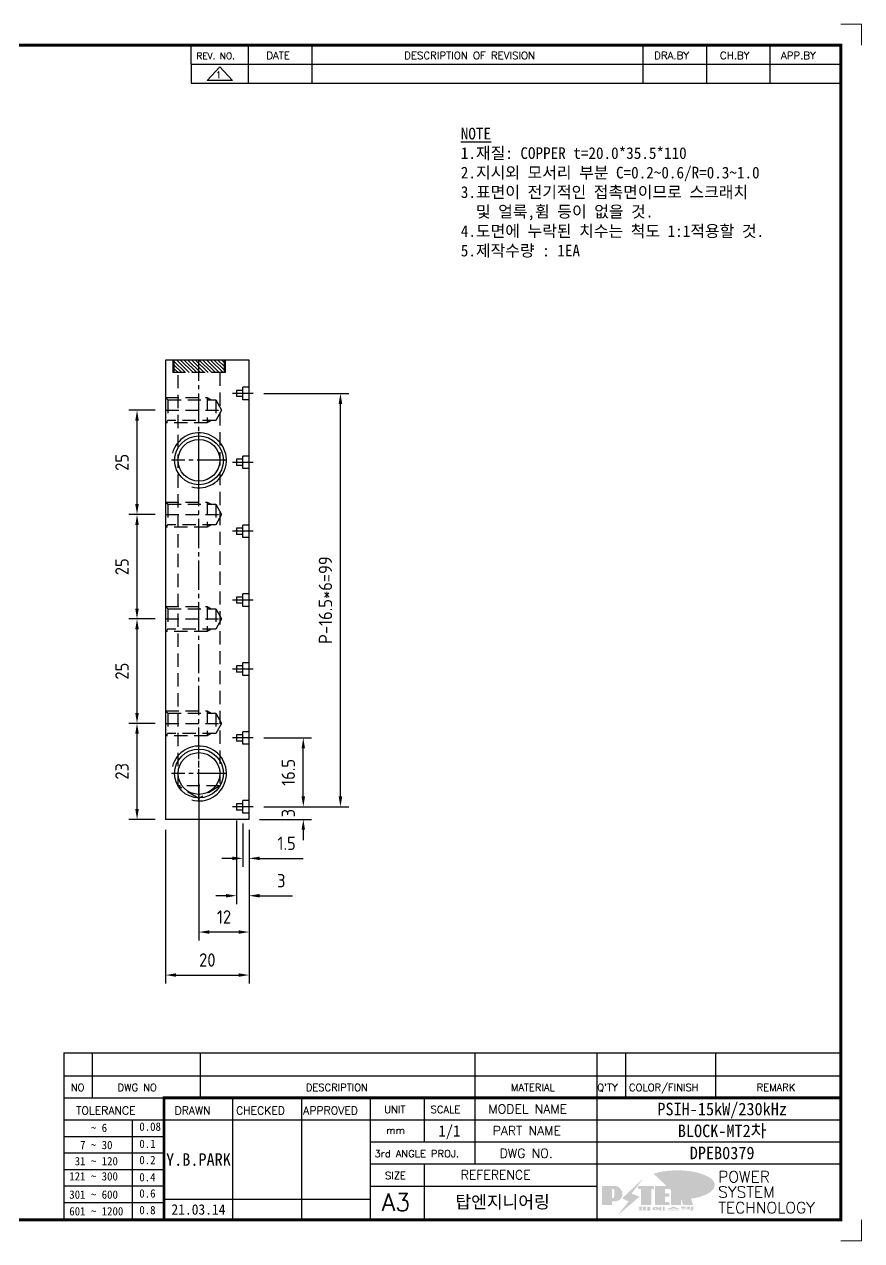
# Model space of a CAD drawing. Header units: millimetres. Extents: x -4251 to 2609, y -1673 to 4048.
# Drawn here: x -1804 to -1603.5, y -818.5 to -527.2 of the extents above; entities that cross this region are included whole.
import ezdxf
from ezdxf.enums import TextEntityAlignment as Align

# ---------------------------------------------------------------- set-up
doc = ezdxf.new("R2010")
doc.units = ezdxf.units.MM
doc.linetypes.add('CENTER1', pattern=[10, 7, -1, 1, -1])
doc.linetypes.add('HIDDEN2', pattern=[4.7625, 3.175, -1.5875])
for name, color, linetype in [('______', 7, 'Continuous'), ('FORMAT-1', 7, 'Continuous'), ('line', 3, 'Continuous'), ('THIN', 3, 'Continuous')]:
    doc.layers.add(name, color=color, linetype=linetype)
doc.styles.add('HAN', font='')
doc.styles.add('RC', font='simplex.shx')
doc.styles.add('ROMANT', font='simplex.shx')
doc.styles.add('RT', font='simplex.shx', dxfattribs={"oblique": 15})
doc.styles.get("Standard").update_dxf_attribs({"font": 'ISOCP.SHX', "bigfont": 'WHGTXT.SHX'})
doc.styles.get('HAN').set_extended_font_data('GulimChe')
doc.dimstyles.new('PS-1', dxfattribs={"dimtxt": 3.2, "dimasz": 2.5, "dimexe": 2, "dimexo": 2.5, "dimgap": 2, "dimtad": 1, "dimtoh": 1, "dimrnd": 0.05, "dimzin": 12, "dimdsep": 46, "dimtxsty": 'Standard', "dimcen": 0, "dimclrt": 2, "dimazin": 3, "dimtfac": 1, "dimtofl": 0, "dimtmove": 0, "dimatfit": 3, "dimfxl": 0, "dimtolj": 1, "dimtzin": 0, "dimarcsym": 0})

# ---------------------------------------------------------------- blocks, each defined once
blk = doc.blocks.new('re3')
at = {"color": 180}
for p, q in [((0, 0), (0, -4.55)), ((6.87, -0.64), (3.86, -3.91)), ((6.87, -0.64), (9.88, -3.91)), ((13.74, -4.55), (13.74, 0)), ((28.97, -4.55), (28.97, 0)), ((108.25, -4.55), (108.25, 0)), ((123.49, -4.55), (123.49, 0)), ((138.64, -4.55), (138.64, 0)), ((0, -4.55), (155.53, -4.55)), ((9.88, -3.91), (3.86, -3.91))]:
    blk.add_line(p, q, dxfattribs=at)
at = {"color": 2, "style": 'RC', "oblique": 15}
blk.add_attdef('REV.NO', text='', height=1.56, dxfattribs=at).set_placement((6.59, -2.56), align=Align.MIDDLE_CENTER)
blk.add_attdef('-1', text='', height=1.56, dxfattribs=at).set_placement((9.37, -1.66), align=Align.MIDDLE_LEFT)
at = {"color": 2, "style": 'HAN'}
for tag, p in [('REV.-DATE', (21.36, -2.28)), ('DRA.BY', (115.87, -2.28)), ('CH.BY', (131.07, -2.28)), ('APP.BY', (147.09, -2.28))]:
    blk.add_attdef(tag, text='', height=2.5, dxfattribs=at).set_placement(p, align=Align.MIDDLE_CENTER)
blk.add_attdef('DESCRIPTION-OF-REVISION', text='', height=2.5, dxfattribs=at).set_placement((31.61, -2.28), align=Align.MIDDLE_LEFT)
blk = doc.blocks.new('no3')
at = {"color": 180}
for p, q in [((0, 5.5), (0, 0)), ((0, 5.5), (186, 5.5)), ((6.79, 5.5), (6.79, 0)), ((32.74, 0.11), (32.74, 5.5)), ((98.4, 5.5), (98.4, 0)), ((127.61, 5.5), (127.61, 0)), ((134.43, 5.5), (134.43, 0)), ((155.98, 5.5), (155.98, 0))]:
    blk.add_line(p, q, dxfattribs=at)
at = {"color": 2, "style": 'RT', "oblique": 15}
blk.add_attdef('NO', text='', height=1.74, dxfattribs=at).set_placement((3.38, 2.51), align=Align.MIDDLE_CENTER)
at = {"color": 2, "style": 'HAN'}
for tag, p in [('PART-NO', (19.76, 2.75)), ('MATERIAL', (111.38, 2.75)), ("Q'TY", (131.02, 2.75)), ('COLOR/FINISH', (145.2, 2.75)), ('REMARK', (170.76, 2.75))]:
    blk.add_attdef(tag, text='', height=2.9, dxfattribs=at).set_placement(p, align=Align.MIDDLE_CENTER)
blk.add_attdef('DESCRIPTION', text='', height=2.9, dxfattribs=at).set_placement((34.51, 2.75), align=Align.MIDDLE_LEFT)
blk = doc.blocks.new('new LOGO')
at = {"layer": 'line'}
h = blk.add_hatch(color=250, dxfattribs=at)
h.paths.add_polyline_path([(44.5, 69.4), (46.6, 69.4, -0.129793), (52, 68, 0.221832), (43.6, 71.9), (41.5, 71.9), (41.5, 27.9), (43.6, 27.9, 0.02048), (44.5, 28)], flags=17)
h.paths.add_polyline_path([(44.5, 13.9), (57.3, 13.9, 0.72362), (77.1, 73.9, -0.679777), (54.3, 16.4), (41.5, 16.4), (41.5, -0.1), (3, -0.1), (3, -2.6), (44.5, -2.6)])
h.paths.add_polyline_path([(117.9, 14.2), (71.5, -44.4), (77.1, -39.6), (120.8, 15.6), (92, 28.9), (173.3, 106), (177.5, 111.4), (89.1, 27.6)])
h.paths.add_polyline_path([(162.7, 71.9), (162.7, 69.4), (172.5, 69.4), (172.5, 71.9)], flags=17)
h.paths.add_polyline_path([(217.7, 69.4), (230.5, 69.4), (230.5, 80.4), (227.5, 80.4), (227.5, 71.9), (214.7, 71.9), (214.7, -0.1), (175.5, -0.1), (175.5, -2.6), (217.7, -2.6)])
h.paths.add_polyline_path([(297.8, 46.6), (294.8, 46.6), (294.8, 37.4), (276, 37.4), (276, 10.9), (279, 10.9), (279, 34.9), (297.8, 34.9)])
h.paths.add_polyline_path([(300, 8.4), (297, 8.4), (297, -0.1), (237.5, -0.1), (237.5, -2.6), (300, -2.6)])
h.paths.add_polyline_path([(297.8, 80.4), (294.8, 80.4), (294.8, 71.9), (276, 71.9), (276, 49.1), (279, 49.1), (279, 69.4), (297.8, 69.4)])
h.paths.add_polyline_path([(350.2, 80.4), (347.2, 80.4), (347.2, 61.6), (350.2, 63.5)])
h.paths.add_polyline_path([(350.2, 26.7), (347.2, 35.2), (347.2, -0.1), (308.5, -0.1), (308.5, -2.6), (350.2, -2.6)])
h.paths.add_polyline_path([(402.7, 80.4), (396.5, 80.4), (379.6, 66.8), (400.5, -0.1), (361.8, -0.1), (362.7, -2.6), (403.5, -2.6), (382.6, 64.3)])
blk.add_hatch(color=5, dxfattribs=at).paths.add_polyline_path([(166.3, 35), (131, 49), (180.4, 112.7), (92, 28.9), (120.8, 15.6), (74.4, -43)])
h = blk.add_hatch(color=253, dxfattribs=at)
edge = h.paths.add_edge_path()
edge.add_ellipse((333.9, 86.4), major_axis=(-165.9, 0), ratio=0.39426, start_angle=111.5127, end_angle=334.469)
edge.add_ellipse((314.1, 81.2), major_axis=(-153.7, 0), ratio=0.40699, start_angle=121.3066, end_angle=327.7437, ccw=False)
edge.add_line((394, 27.8), (394.7, 25.6))
h = blk.add_hatch(color=1, dxfattribs=at)
h.paths.add_polyline_path([(41.5, 16.4), (54.3, 16.4, 1), (54.3, 82.9), (0, 82.9), (0, -0.1), (41.5, -0.1)])
h.paths.add_polyline_path([(41.5, 27.9), (41.5, 71.9), (43.6, 71.9, -0.414214), (54.6, 60.9), (54.6, 38.9, -0.414214), (43.6, 27.9)], flags=16)
h.paths.add_polyline_path([(214.7, 71.9), (227.5, 71.9), (227.5, 82.9), (159.7, 82.9), (159.7, 71.9), (172.5, 71.9), (172.5, -0.1), (214.7, -0.1)])
h.paths.add_polyline_path([(276, 37.4), (294.8, 37.4), (294.8, 49.1), (276, 49.1), (276, 71.9), (294.8, 71.9), (294.8, 82.9), (234.5, 82.9), (234.5, -0.1), (297, -0.1), (297, 10.9), (276, 10.9)])
h.paths.add_polyline_path([(347.2, 35.2), (359.7, -0.1), (400.5, -0.1), (379.6, 66.8), (399.7, 82.9), (380.6, 82.9), (347.2, 61.6), (347.2, 82.9), (305.5, 82.9), (305.5, -0.1), (347.2, -0.1)])
h = blk.add_hatch(color=250, dxfattribs=at)
edge = h.paths.add_edge_path()
edge.add_ellipse((237.8, -17.6), major_axis=(-14.3, 0), ratio=0.526336, start_angle=192.2456, end_angle=269.0748)
edge.add_line((238.1, -10.1), (237.6, -10.1))
edge.add_ellipse((237.8, -17.6), major_axis=(-14.3, 0), ratio=0.526336, start_angle=270.9252, end_angle=449.0748)
edge.add_line((237.6, -25.1), (238.1, -25.1))
edge.add_ellipse((237.8, -17.6), major_axis=(-14.3, 0), ratio=0.526336, start_angle=450.9252, end_angle=527.7544)
edge.add_line((251.7, -19.2), (254.1, -19.2))
edge.add_line((254.1, -19.2), (254.1, -27.1))
edge.add_line((254.1, -27.1), (263.1, -27.1))
edge.add_line((263.1, -27.1), (263.1, -10.1))
edge.add_line((263.1, -10.1), (254.1, -10.1))
edge.add_line((254.1, -10.1), (254.1, -16))
edge.add_line((254.1, -16), (251.7, -16))
h.paths.add_polyline_path([(241, -16.4), (241, -18.7, -1), (234.4, -18.7), (234.4, -16.4, -1)], flags=16)
h.paths.add_polyline_path([(278.2, -10.1), (268.1, -10.1), (268.1, -27.1), (278.2, -27.1)])
h.paths.add_polyline_path([(310.3, -10.1), (310.3, -11.1, -0.157169), (289.3, -17.5), (294, -19.9, 0.128407), (316.3, -15.9, 0.128407), (338.6, -19.9), (343.3, -17.5, -0.157169), (322.2, -11.1), (322.2, -10.1)])
h.paths.add_polyline_path([(342.1, -25.1), (342.1, -22.3), (290.4, -22.3), (290.4, -25.1)])
h.paths.add_polyline_path([(352, -10.1), (352, -16.2, 0.414214), (354, -18.2), (378.7, -18.2), (378.7, -19.6), (390.2, -19.6), (390.2, -10.1), (378.7, -10.1), (378.7, -13.6), (374.7, -13.6), (374.7, -15.1), (378.7, -15.1), (378.7, -16.2), (364.7, -16.2), (364.7, -15.1), (371.2, -15.1), (371.2, -13.6), (364.7, -13.6), (364.7, -12.6), (374.7, -12.6), (374.7, -10.1)])
h.paths.add_polyline_path([(393.8, -10.1), (393.8, -19.6), (405, -19.6), (405, -10.1)])
h.paths.add_polyline_path([(405, -27.1), (405, -20.9), (356.8, -20.9), (356.8, -23), (391.8, -23), (391.8, -27.1)])
h.paths.add_polyline_path([(200.4, -10.1), (200.4, -22.3), (193.2, -22.3), (193.2, -12.6), (196.6, -12.6), (196.6, -10.1), (161, -10.1), (161, -12.6), (164.5, -12.6), (164.5, -22.3), (161, -22.3), (161, -25.1), (200.4, -25.1), (200.4, -27.1), (213.9, -27.1), (213.9, -10.1)])
h.paths.add_polyline_path([(182, -12.6), (175.6, -12.6), (175.6, -22.3), (182, -22.3)], flags=17)
blk = doc.blocks.new('format-3')
at = {"color": 3, "lineweight": 9}
for p, q in [((414.5, 291.3), (419.5, 291.3)), ((419.5, 286.3), (419.5, 291.3)), ((419.5, 5), (419.5, 0)), ((414.5, 0), (419.5, 0))]:
    blk.add_line(p, q, dxfattribs=at)
at = {"color": 180}
for p, q in [((258.97, 281.75), (258.97, 286.3)), ((272.71, 281.75), (272.71, 286.3)), ((287.94, 281.75), (287.94, 286.3)), ((367.22, 281.75), (367.22, 286.3)), ((382.45, 281.75), (382.45, 286.3)), ((397.61, 281.75), (397.61, 286.3)), ((258.97, 281.75), (414.5, 281.75)), ((228.5, 39.49), (228.5, 5)), ((228.5, 39.49), (414.5, 39.49)), ((235.29, 39.49), (235.29, 34.21)), ((261.24, 34.21), (261.24, 39.49)), ((326.9, 39.49), (326.9, 34.21)), ((356.11, 39.49), (356.11, 34.21)), ((362.93, 39.49), (362.93, 34.21)), ((384.48, 39.49), (384.48, 34.21)), ((228.5, 34.21), (252.48, 34.21)), ((268.96, 5), (268.96, 34.21)), ((285.45, 5), (285.45, 34.21)), ((301.94, 5), (301.94, 34.21)), ((314.72, 34.21), (314.72, 23.65)), ((326.9, 34.21), (326.9, 18.37)), ((356.11, 34.21), (356.11, 5)), ((228.5, 28.93), (252.48, 28.93)), ((244.89, 5.23), (244.89, 28.93)), ((252.48, 28.93), (414.5, 28.93)), ((228.5, 24.98), (252.48, 24.98)), ((301.94, 23.65), (414.5, 23.65)), ((228.5, 21.03), (252.48, 21.03)), ((301.94, 18.37), (414.5, 18.37)), ((314.72, 18.37), (314.72, 5)), ((228.5, 17.08), (252.48, 17.08)), ((228.5, 13.13), (252.48, 13.13)), ((301.94, 13.09), (356.11, 13.09)), ((228.5, 9.18), (252.48, 9.18)), ((252.48, 9.95), (301.94, 9.95))]:
    blk.add_line(p, q, dxfattribs=at)
at = {"const_width": 0.7}
blk.add_lwpolyline([(252.48, 5), (252.48, 34.21), (414.5, 34.21)], dxfattribs=at)
at = {"layer": 'FORMAT-1', "const_width": 0.7}
blk.add_lwpolyline([(13, 5), (13, 286.3), (414.5, 286.3), (414.5, 5)], close=True, dxfattribs=at)
at = {"xscale": 0.05400000000000027, "yscale": 0.05400000000000027, "zscale": 0.05400000000000027}
blk.add_blockref('new LOGO', (357.35, 8.65), dxfattribs=at)
at = {"color": 2}
for s, height, style, p in [('REV. NO.', 1.56, 'RC', (260.23, 282.95)), ('DATE', 1.788, 'RC', (276.95, 282.94)), ('DESCRIPTION OF REVISION', 1.7875, 'RC', (309.98, 282.94)), ('DRA.BY', 1.788, 'RC', (369.83, 282.94)), ('CH.BY', 1.788, 'RC', (385.59, 282.94)), ('APP.BY', 1.788, 'RC', (400.18, 282.94)), ('COLOR/FINISH', 1.7424, 'RC', (363.8, 35.83)), ('NO', 1.742, 'RC', (230.16, 35.83)), ('DWG NO', 1.742, 'RC', (241.36, 35.83)), ('DESCRIPTION', 1.7424, 'RC', (286.43, 35.83)), ('MATERIAL', 1.742, 'RC', (335.52, 35.83)), ("Q'TY", 1.742, 'RC', (356.17, 35.83)), ('REMARK', 1.742, 'RC', (394.37, 35.83)), (' TOLERANCE', 1.9, 'RC', (230.11, 30.22)), ('DRAWN', 1.9, 'RC', (255, 30.22)), ('CHECKED', 1.9, 'RC', (269.71, 30.22)), ('APPROVED', 1.9, 'RC', (285.8, 30.22)), ('UNIT', 1.742, 'RC', (305.19, 30.55)), ('SCALE', 1.742, 'RC', (316.32, 30.55)), ('MODEL NAME', 2.178, 'RC', (330.12, 30.46)), ('    ~ 6', 2, 'HAN', (229.8, 26.03)), ('0.08', 2, 'HAN', (246.57, 26.31)), ('mm', 1.742, 'RC', (305.67, 25.56)), ('PART NAME', 2.178, 'RC', (331.17, 25.24)), ('  7 ~ 30', 2, 'HAN', (229.8, 21.91)), ('0.1', 2, 'HAN', (246.57, 22.2)), ('3rd ANGLE PROJ.', 1.7424, 'RC', (302.87, 19.97)), ('DWG NO.', 2.178, 'RC', (332.84, 19.85)), (' 31 ~ 120', 2, 'HAN', (229.8, 18.04)), ('0.2', 2, 'HAN', (246.57, 18.32)), ('121 ~ 300', 2, 'HAN', (229.8, 14.42)), ('0.4', 2, 'HAN', (246.57, 14.2)), ('SIZE', 1.742, 'RC', (305.39, 14.71)), ('REFERENCE', 2.178, 'RC', (323.52, 14.69)), ('301 ~ 600', 2, 'HAN', (229.8, 10.04)), ('0.6', 2, 'HAN', (246.57, 10.32)), ('601 ~ 1200', 2, 'HAN', (229.8, 6.05)), ('0.8', 2, 'HAN', (246.57, 6.33))]:
    blk.add_text(s, height=height, dxfattribs=dict(at, style=style)).set_placement(p)
at = {"style": 'ROMANT'}
for s, p in [('POWER', (385.15, 13.96)), ('SYSTEM', (385.15, 10.31)), ('TECHNOLOGY', (385.15, 6.56))]:
    blk.add_text(s, height=2.7, dxfattribs=at).set_placement(p)
at = {"color": 2, "lineweight": 25, "style": 'RC'}
blk.add_text('A3', height=4.182, dxfattribs=at).set_placement((304.61, 7.14))
at = {"style": 'HAN'}
for tag, height, p in [('MODEL-NAME', 3, (386.1, 31.53)), ('SCALE', 2.7, (320.81, 26.29)), ('PART-NAME', 3, (386.1, 26.29)), ('DRA-BY', 3, (260.72, 19.44)), ('CH-BY', 3, (277.21, 19.44)), ('APP-BY', 3, (293.7, 19.44)), ('DWG-NO', 3, (386.1, 21.01)), ('CH-DATE', 2.5, (277.21, 7.47)), ('관련업체', 3, (333.52, 9.26)), ('DRA-DATE', 2.5, (260.72, 7.47)), ('APP-DATE', 2.5, (293.7, 7.47))]:
    blk.add_attdef(tag, text='', height=height, dxfattribs=at).set_placement(p, align=Align.MIDDLE_CENTER)
blk = doc.blocks.new('*D351')
at = {"color": 0, "lineweight": -2}
for p, q in [((-1737.18, -712.13), (-1737.18, -709.63)), ((-1746.66, -714.63), (-1735.18, -714.63)), ((-1747.66, -717.63), (-1735.18, -717.63)), ((-1737.18, -720.13), (-1737.18, -722.63))]:
    blk.add_line(p, q, dxfattribs=at)
at = {"color": 0}
for points in [[(-1737.6, -712.13), (-1736.77, -712.13), (-1737.18, -714.63)], [(-1737.6, -720.13), (-1736.77, -720.13), (-1737.18, -717.63)]]:
    blk.add_solid(points, dxfattribs=at)
at = {"layer": 'DEFPOINTS', "color": 0}
for p in [(-1749.16, -714.63, 0), (-1737.18, -714.63), (-1750.16, -717.63, 0)]:
    blk.add_point(p, dxfattribs=at)
at = {"color": 2, "insert": (-1740.78, -716.13), "char_height": 3.2, "attachment_point": 5, "rotation": 90}
blk.add_mtext('\\A1;3', dxfattribs=at)
blk = doc.blocks.new('*D352')
at = {"color": 0, "lineweight": -2}
for p, q in [((-1746.66, -698.13), (-1735.18, -698.13)), ((-1737.18, -712.13), (-1737.18, -700.63)), ((-1746.66, -714.63), (-1735.18, -714.63))]:
    blk.add_line(p, q, dxfattribs=at)
at = {"color": 0}
for points in [[(-1737.6, -700.63), (-1736.77, -700.63), (-1737.18, -698.13)], [(-1737.6, -712.13), (-1736.77, -712.13), (-1737.18, -714.63)]]:
    blk.add_solid(points, dxfattribs=at)
at = {"layer": 'DEFPOINTS', "color": 0}
for p in [(-1749.16, -698.13, 0), (-1737.18, -698.13), (-1749.16, -714.63, 0)]:
    blk.add_point(p, dxfattribs=at)
at = {"color": 2, "insert": (-1740.78, -706.38), "char_height": 3.2, "attachment_point": 5, "rotation": 90}
blk.add_mtext('\\A1;16.5', dxfattribs=at)
blk = doc.blocks.new('*D353')
at = {"color": 0, "lineweight": -2}
for p, q in [((-1746.66, -615.63), (-1726.29, -615.63)), ((-1728.29, -712.13), (-1728.29, -618.13)), ((-1746.66, -714.63), (-1726.29, -714.63))]:
    blk.add_line(p, q, dxfattribs=at)
at = {"color": 0}
for points in [[(-1728.71, -618.13), (-1727.87, -618.13), (-1728.29, -615.63)], [(-1728.71, -712.13), (-1727.87, -712.13), (-1728.29, -714.63)]]:
    blk.add_solid(points, dxfattribs=at)
at = {"layer": 'DEFPOINTS', "color": 0}
for p in [(-1749.16, -615.63, 0), (-1728.29, -615.63), (-1749.16, -714.63, 0)]:
    blk.add_point(p, dxfattribs=at)
at = {"color": 2, "insert": (-1731.89, -665.13), "char_height": 3.2, "attachment_point": 5, "rotation": 90}
blk.add_mtext('\\A1;P-16.5*6=99', dxfattribs=at)
blk = doc.blocks.new('*D354')
at = {"color": 0, "lineweight": -2}
for p, q in [((-1751.66, -718.63), (-1751.66, -728.96)), ((-1750.16, -720.13), (-1750.16, -728.96)), ((-1754.16, -726.96), (-1756.66, -726.96)), ((-1747.66, -726.96), (-1737.19, -726.96))]:
    blk.add_line(p, q, dxfattribs=at)
at = {"color": 0}
for points in [[(-1754.16, -726.55), (-1754.16, -727.38), (-1751.66, -726.96)], [(-1747.66, -726.55), (-1747.66, -727.38), (-1750.16, -726.96)]]:
    blk.add_solid(points, dxfattribs=at)
at = {"layer": 'DEFPOINTS', "color": 0}
for p in [(-1751.66, -716.13, 0), (-1750.16, -717.63, 0), (-1751.66, -726.96)]:
    blk.add_point(p, dxfattribs=at)
at = {"color": 2, "insert": (-1741.17, -723.36), "char_height": 3.2, "attachment_point": 5}
blk.add_mtext('\\A1;1.5', dxfattribs=at)
blk = doc.blocks.new('*D355')
at = {"color": 0, "lineweight": -2}
for p, q in [((-1753.16, -717.88), (-1753.16, -737.91)), ((-1750.16, -720.13), (-1750.16, -737.91)), ((-1755.66, -735.91), (-1758.16, -735.91)), ((-1747.66, -735.91), (-1739.75, -735.91))]:
    blk.add_line(p, q, dxfattribs=at)
at = {"color": 0}
for points in [[(-1755.66, -735.5), (-1755.66, -736.33), (-1753.16, -735.91)], [(-1747.66, -735.5), (-1747.66, -736.33), (-1750.16, -735.91)]]:
    blk.add_solid(points, dxfattribs=at)
at = {"layer": 'DEFPOINTS', "color": 0}
for p in [(-1753.16, -715.38, 0), (-1750.16, -717.63, 0), (-1750.16, -735.91)]:
    blk.add_point(p, dxfattribs=at)
at = {"color": 2, "insert": (-1742.45, -732.31), "char_height": 3.2, "attachment_point": 5}
blk.add_mtext('\\A1;3', dxfattribs=at)
blk = doc.blocks.new('*D356')
at = {"color": 0, "lineweight": -2}
for p, q in [((-1762.16, -709.13), (-1762.16, -746.61)), ((-1750.16, -720.13), (-1750.16, -746.61)), ((-1752.66, -744.61), (-1759.66, -744.61))]:
    blk.add_line(p, q, dxfattribs=at)
at = {"color": 0}
for points in [[(-1759.66, -744.2), (-1759.66, -745.03), (-1762.16, -744.61)], [(-1752.66, -744.2), (-1752.66, -745.03), (-1750.16, -744.61)]]:
    blk.add_solid(points, dxfattribs=at)
at = {"layer": 'DEFPOINTS', "color": 0}
for p in [(-1762.16, -706.63, 0), (-1750.16, -717.63, 0), (-1762.16, -744.61)]:
    blk.add_point(p, dxfattribs=at)
at = {"color": 2, "insert": (-1756.16, -741.01), "char_height": 3.2, "attachment_point": 5}
blk.add_mtext('\\A1;12', dxfattribs=at)
blk = doc.blocks.new('*D357')
at = {"color": 0, "lineweight": -2}
for p, q in [((-1770.16, -720.13), (-1770.16, -756.91)), ((-1750.16, -720.13), (-1750.16, -756.91)), ((-1767.66, -754.91), (-1752.66, -754.91))]:
    blk.add_line(p, q, dxfattribs=at)
at = {"color": 0}
for points in [[(-1767.66, -754.5), (-1767.66, -755.33), (-1770.16, -754.91)], [(-1752.66, -754.5), (-1752.66, -755.33), (-1750.16, -754.91)]]:
    blk.add_solid(points, dxfattribs=at)
at = {"layer": 'DEFPOINTS', "color": 0}
for p in [(-1770.16, -717.63, 0), (-1750.16, -717.63, 0), (-1750.16, -754.91)]:
    blk.add_point(p, dxfattribs=at)
at = {"color": 2, "insert": (-1760.16, -751.31), "char_height": 3.2, "attachment_point": 5}
blk.add_mtext('\\A1;20', dxfattribs=at)
blk = doc.blocks.new('*D363')
at = {"color": 0, "lineweight": -2}
for p, q in [((-1772.66, -694.63), (-1778.99, -694.63)), ((-1776.99, -715.13), (-1776.99, -697.13)), ((-1772.66, -717.63), (-1778.99, -717.63))]:
    blk.add_line(p, q, dxfattribs=at)
at = {"color": 0}
for points in [[(-1777.41, -697.13), (-1776.57, -697.13), (-1776.99, -694.63)], [(-1777.41, -715.13), (-1776.57, -715.13), (-1776.99, -717.63)]]:
    blk.add_solid(points, dxfattribs=at)
at = {"layer": 'DEFPOINTS', "color": 0}
for p in [(-1776.99, -694.63), (-1770.16, -694.63, 0), (-1770.16, -717.63, 0)]:
    blk.add_point(p, dxfattribs=at)
at = {"color": 2, "insert": (-1780.59, -706.13), "char_height": 3.2, "attachment_point": 5, "rotation": 90}
blk.add_mtext('\\A1;23', dxfattribs=at)
blk = doc.blocks.new('*D364')
at = {"color": 0, "lineweight": -2}
for p, q in [((-1772.66, -669.63), (-1778.99, -669.63)), ((-1776.99, -692.13), (-1776.99, -672.13)), ((-1772.66, -694.63), (-1778.99, -694.63))]:
    blk.add_line(p, q, dxfattribs=at)
at = {"color": 0}
for points in [[(-1777.41, -672.13), (-1776.57, -672.13), (-1776.99, -669.63)], [(-1777.41, -692.13), (-1776.57, -692.13), (-1776.99, -694.63)]]:
    blk.add_solid(points, dxfattribs=at)
at = {"layer": 'DEFPOINTS', "color": 0}
for p in [(-1776.99, -669.63), (-1770.16, -669.63, 0), (-1770.16, -694.63, 0)]:
    blk.add_point(p, dxfattribs=at)
at = {"color": 2, "insert": (-1780.59, -682.13), "char_height": 3.2, "attachment_point": 5, "rotation": 90}
blk.add_mtext('\\A1;25', dxfattribs=at)
blk = doc.blocks.new('*D365')
at = {"color": 0, "lineweight": -2}
for p, q in [((-1772.66, -644.63), (-1778.99, -644.63)), ((-1776.99, -667.13), (-1776.99, -647.13)), ((-1772.66, -669.63), (-1778.99, -669.63))]:
    blk.add_line(p, q, dxfattribs=at)
at = {"color": 0}
for points in [[(-1777.41, -647.13), (-1776.57, -647.13), (-1776.99, -644.63)], [(-1777.41, -667.13), (-1776.57, -667.13), (-1776.99, -669.63)]]:
    blk.add_solid(points, dxfattribs=at)
at = {"layer": 'DEFPOINTS', "color": 0}
for p in [(-1776.99, -644.63), (-1770.16, -644.63, 0), (-1770.16, -669.63, 0)]:
    blk.add_point(p, dxfattribs=at)
at = {"color": 2, "insert": (-1780.59, -657.13), "char_height": 3.2, "attachment_point": 5, "rotation": 90}
blk.add_mtext('\\A1;25', dxfattribs=at)
blk = doc.blocks.new('*D366')
at = {"color": 0, "lineweight": -2}
for p, q in [((-1772.66, -619.63), (-1778.99, -619.63)), ((-1776.99, -642.13), (-1776.99, -622.13)), ((-1772.66, -644.63), (-1778.99, -644.63))]:
    blk.add_line(p, q, dxfattribs=at)
at = {"color": 0}
for points in [[(-1777.41, -622.13), (-1776.57, -622.13), (-1776.99, -619.63)], [(-1777.41, -642.13), (-1776.57, -642.13), (-1776.99, -644.63)]]:
    blk.add_solid(points, dxfattribs=at)
at = {"layer": 'DEFPOINTS', "color": 0}
for p in [(-1776.99, -619.63), (-1770.16, -619.63, 0), (-1770.16, -644.63, 0)]:
    blk.add_point(p, dxfattribs=at)
at = {"color": 2, "insert": (-1780.59, -632.13), "char_height": 3.2, "attachment_point": 5, "rotation": 90}
blk.add_mtext('\\A1;25', dxfattribs=at)

msp = doc.modelspace()

# ---------------------------------------------------------------- hatches: boundary and pattern name
at = {"layer": '______', "linetype": 'HIDDEN2'}
h = msp.add_hatch(dxfattribs=at)
h.set_pattern_fill('ANSI31', color=2, scale=0.2, angle=90)
h.set_pattern_definition([(135, (-366.48754, -2082.2677), (-0.4490128, -0.4490128), [])])
h.paths.add_polyline_path([(-1756.1582, -607.6345), (-1768.1582, -607.6345), (-1768.1582, -610.6345), (-1756.1582, -610.6345)])

# ---------------------------------------------------------------- linework, layer by layer
at = {"color": 1}
for p, q in [((-1770.1582, -607.6345, 0), (-1770.1582, -717.6345, 0)), ((-1750.1582, -607.6345, 0), (-1770.1582, -607.6345, 0)), ((-1750.1582, -717.6345, 0), (-1750.1582, -607.6345, 0)), ((-1750.1582, -717.6345, 0), (-1770.1582, -717.6345, 0))]:
    msp.add_line(p, q, dxfattribs=at)
at = {"color": 1, "linetype": 'CENTER1'}
for p, q in [((-1762.1582, -712.6388, 0), (-1762.1582, -607.6345, 0)), ((-1749.1582, -615.6345, 0), (-1754.1582, -615.6345, 0)), ((-1762.1582, -638.213, 0), (-1762.1582, -625.056, 0)), ((-1755.5797, -631.6345, 0), (-1768.7367, -631.6345, 0)), ((-1749.1582, -632.1345, 0), (-1754.1582, -632.1345, 0)), ((-1749.1582, -648.6345, 0), (-1754.1582, -648.6345, 0)), ((-1749.1582, -665.1345, 0), (-1754.1582, -665.1345, 0)), ((-1749.1582, -681.6345, 0), (-1754.1582, -681.6345, 0)), ((-1749.1582, -698.1345, 0), (-1754.1582, -698.1345, 0)), ((-1762.1582, -713.213, 0), (-1762.1582, -700.056, 0)), ((-1755.5797, -706.6345, 0), (-1768.7367, -706.6345, 0)), ((-1749.1582, -714.6345, 0), (-1754.1582, -714.6345, 0))]:
    msp.add_line(p, q, dxfattribs=at)
for centre in [(-1762.1582, -631.6345, 0), (-1762.1582, -706.6345, 0)]:
    msp.add_circle(centre, 5.8549)
at = {"color": 1}
for centre in [(-1762.1582, -631.6345, 0), (-1762.1582, -706.6345, 0)]:
    msp.add_circle(centre, 5, dxfattribs=at)
at = {"layer": '______', "color": 2, "linetype": 'HIDDEN2'}
for p, q in [((-1768.4082, -607.6345, 0), (-1768.4082, -610.6345, 0)), ((-1768.1582, -607.6345, 0), (-1768.1582, -610.6345, 0)), ((-1756.1582, -607.6345, 0), (-1756.1582, -610.6345, 0)), ((-1755.9082, -607.6345, 0), (-1755.9082, -610.6345, 0)), ((-1755.9082, -610.6345, 0), (-1768.4082, -610.6345, 0)), ((-1751.6582, -617.1345, 0), (-1751.6582, -614.1345, 0)), ((-1750.1582, -614.1345, 0), (-1751.6582, -614.1345, 0)), ((-1760.1582, -616.6345, 0), (-1760.1582, -622.6345, 0)), ((-1758.1582, -617.1758, 0), (-1758.1582, -622.0933, 0)), ((-1753.1582, -614.8845, 0), (-1753.1582, -616.3845, 0)), ((-1751.6582, -614.8845, 0), (-1753.1582, -614.8845, 0)), ((-1751.6582, -616.3845, 0), (-1753.1582, -616.3845, 0)), ((-1750.1582, -617.1345, 0), (-1751.6582, -617.1345, 0)), ((-1770.1582, -619.6345, 0), (-1756.7387, -619.6345, 0)), ((-1753.1582, -631.3845, 0), (-1753.1582, -632.8845, 0)), ((-1751.6582, -631.3845, 0), (-1753.1582, -631.3845, 0)), ((-1751.6582, -633.6345, 0), (-1751.6582, -630.6345, 0)), ((-1750.1582, -630.6345, 0), (-1751.6582, -630.6345, 0)), ((-1751.6582, -632.8845, 0), (-1753.1582, -632.8845, 0)), ((-1750.1582, -633.6345, 0), (-1751.6582, -633.6345, 0)), ((-1760.1582, -641.6345, 0), (-1760.1582, -647.6345, 0)), ((-1758.1582, -642.1758, 0), (-1758.1582, -647.0933, 0)), ((-1770.1582, -644.6345, 0), (-1756.7387, -644.6345, 0)), ((-1753.1582, -647.8845, 0), (-1753.1582, -649.3845, 0)), ((-1751.6582, -647.8845, 0), (-1753.1582, -647.8845, 0)), ((-1751.6582, -649.3845, 0), (-1753.1582, -649.3845, 0)), ((-1751.6582, -650.1345, 0), (-1751.6582, -647.1345, 0)), ((-1750.1582, -647.1345, 0), (-1751.6582, -647.1345, 0)), ((-1750.1582, -650.1345, 0), (-1751.6582, -650.1345, 0)), ((-1751.6582, -666.6345, 0), (-1751.6582, -663.6345, 0)), ((-1750.1582, -663.6345, 0), (-1751.6582, -663.6345, 0)), ((-1760.1582, -666.6345, 0), (-1760.1582, -672.6345, 0)), ((-1753.1582, -664.3845, 0), (-1753.1582, -665.8845, 0)), ((-1751.6582, -664.3845, 0), (-1753.1582, -664.3845, 0)), ((-1751.6582, -665.8845, 0), (-1753.1582, -665.8845, 0)), ((-1750.1582, -666.6345, 0), (-1751.6582, -666.6345, 0)), ((-1770.1582, -669.6345, 0), (-1756.7387, -669.6345, 0)), ((-1758.1582, -667.1758, 0), (-1758.1582, -672.0933, 0)), ((-1753.1582, -680.8845, 0), (-1753.1582, -682.3845, 0)), ((-1751.6582, -680.8845, 0), (-1753.1582, -680.8845, 0)), ((-1751.6582, -683.1345, 0), (-1751.6582, -680.1345, 0)), ((-1750.1582, -680.1345, 0), (-1751.6582, -680.1345, 0)), ((-1751.6582, -682.3845, 0), (-1753.1582, -682.3845, 0)), ((-1750.1582, -683.1345, 0), (-1751.6582, -683.1345, 0)), ((-1760.1582, -691.6345, 0), (-1760.1582, -697.6345, 0)), ((-1758.1582, -692.1758, 0), (-1758.1582, -697.0933, 0)), ((-1770.1582, -694.6345, 0), (-1756.7387, -694.6345, 0)), ((-1753.1582, -697.3845, 0), (-1753.1582, -698.8845, 0)), ((-1751.6582, -697.3845, 0), (-1753.1582, -697.3845, 0)), ((-1751.6582, -698.8845, 0), (-1753.1582, -698.8845, 0)), ((-1751.6582, -699.6345, 0), (-1751.6582, -696.6345, 0)), ((-1750.1582, -696.6345, 0), (-1751.6582, -696.6345, 0)), ((-1750.1582, -699.6345, 0), (-1751.6582, -699.6345, 0)), ((-1757.1582, -709.6345, 0), (-1767.1582, -709.6345, 0)), ((-1751.6582, -716.1345, 0), (-1751.6582, -713.1345, 0)), ((-1750.1582, -713.1345, 0), (-1751.6582, -713.1345, 0)), ((-1753.1582, -713.8845, 0), (-1753.1582, -715.3845, 0)), ((-1751.6582, -713.8845, 0), (-1753.1582, -713.8845, 0)), ((-1751.6582, -715.3845, 0), (-1753.1582, -715.3845, 0)), ((-1750.1582, -716.1345, 0), (-1751.6582, -716.1345, 0))]:
    msp.add_line(p, q, dxfattribs=at)
at = {"layer": '______', "color": 2, "linetype": 'HIDDEN2', "elevation": 0}
for points in [[(-1757.1582, -610.6345), (-1757.1582, -709.6345), (-1762.1582, -712.6388), (-1767.1582, -709.6345), (-1767.1582, -610.6345)], [(-1770.1582, -616.6345), (-1760.1582, -616.6345), (-1759.2207, -617.1758)], [(-1770.1582, -616.6345), (-1769.617, -617.1758), (-1769.617, -622.0933), (-1770.1582, -622.6345)], [(-1769.617, -617.1758), (-1758.1582, -617.1758), (-1756.7387, -619.6345), (-1758.1582, -622.0933), (-1769.617, -622.0933)], [(-1759.2207, -622.0933), (-1760.1582, -622.6345), (-1770.1582, -622.6345)], [(-1770.1582, -641.6345), (-1760.1582, -641.6345), (-1759.2207, -642.1758)], [(-1770.1582, -641.6345), (-1769.617, -642.1758), (-1769.617, -647.0933), (-1770.1582, -647.6345)], [(-1769.617, -642.1758), (-1758.1582, -642.1758), (-1756.7387, -644.6345), (-1758.1582, -647.0933), (-1769.617, -647.0933)], [(-1759.2207, -647.0933), (-1760.1582, -647.6345), (-1770.1582, -647.6345)], [(-1770.1582, -666.6345), (-1760.1582, -666.6345), (-1759.2207, -667.1758)], [(-1770.1582, -666.6345), (-1769.617, -667.1758), (-1769.617, -672.0933), (-1770.1582, -672.6345)], [(-1769.617, -667.1758), (-1758.1582, -667.1758), (-1756.7387, -669.6345), (-1758.1582, -672.0933), (-1769.617, -672.0933)], [(-1759.2207, -672.0933), (-1760.1582, -672.6345), (-1770.1582, -672.6345)], [(-1770.1582, -691.6345), (-1760.1582, -691.6345), (-1759.2207, -692.1758)], [(-1770.1582, -691.6345), (-1769.617, -692.1758), (-1769.617, -697.0933), (-1770.1582, -697.6345)], [(-1769.617, -692.1758), (-1758.1582, -692.1758), (-1756.7387, -694.6345), (-1758.1582, -697.0933), (-1769.617, -697.0933)], [(-1759.2207, -697.0933), (-1760.1582, -697.6345), (-1770.1582, -697.6345)]]:
    msp.add_lwpolyline(points, dxfattribs=at)
at = {"layer": 'THIN'}
for centre in [(-1762.1582, -631.6345, 0), (-1762.1582, -706.6345, 0)]:
    msp.add_arc(centre, 6.5785, 255, 165, dxfattribs=at)

# ---------------------------------------------------------------- block references
ref = msp.add_blockref('format-3', (-2023.0022, -818.5248, 0))
ref.add_attrib('DRA-DATE', '21.03.14', dxfattribs={"height": 2.5, "style": 'HAN'}).set_placement((-1762.2821, -811.0498, 0), align=Align.MIDDLE_CENTER)
ref.add_attrib('DRA-BY', 'Y.B.PARK', dxfattribs={"height": 3, "style": 'HAN'}).set_placement((-1762.2821, -799.0826, 0), align=Align.MIDDLE_CENTER)
ref.add_attrib('MODEL-NAME', 'PSIH-15kW/230kHz', dxfattribs={"lineweight": 35, "height": 3, "style": 'HAN'}).set_placement((-1636.9067, -786.9997, 0), align=Align.MIDDLE_CENTER)
ref.add_attrib('PART-NAME', 'BLOCK-MT2차', dxfattribs={"lineweight": 35, "height": 3, "style": 'HAN'}).set_placement((-1636.9067, -792.2305, 0), align=Align.MIDDLE_CENTER)
ref.add_attrib('PART-NO', 'DPEB0379', dxfattribs={"lineweight": 35, "height": 3, "style": 'HAN'}).set_placement((-1636.9067, -797.5105, 0), align=Align.MIDDLE_CENTER)
ref.add_attrib('SCALE', '1/1', dxfattribs={"height": 2.7, "style": 'HAN'}).set_placement((-1702.1941, -792.2305, 0), align=Align.MIDDLE_CENTER)
ref.add_attrib('관련업체', '탑엔지니어링', dxfattribs={"height": 3, "style": 'HAN'}).set_placement((-1689.4789, -809.2621, 0), align=Align.MIDDLE_CENTER)
ref = msp.add_blockref('re3', (-1764.0364, -536.7748, 0))
ref.add_attrib('REV.NO', '1', dxfattribs={"color": 2, "height": 1.56, "style": 'RC'}).set_placement((-1757.448, -539.3321, 0), align=Align.MIDDLE_CENTER)
msp.add_blockref('no3', (-1794.5022, -779.0305, 0))

# ---------------------------------------------------------------- texts
at = {"color": 2, "insert": (-1699.4716, -551.9966, -0.0001), "char_height": 2.800095, "attachment_point": 1, "style": 'HAN'}
msp.add_mtext_dynamic_manual_height_columns('{\\LNOTE\\P}1.재질: COPPER t=20.0*35.5*110\\P2.지시외 모서리 부분 C=0.2~0.6/R=0.3~1.0\\P3.표면이 전기적인 접촉면이므로 스크래치\\P  및 얼룩,휨 등이 없을 것.\\P4.도면에 누락된 치수는 척도 1:1적용할 것.\\P{\\C1;5.제작수량 : 1EA}', width=794.617376, gutter_width=769.2954, heights=[449.7266], dxfattribs=at)

# ---------------------------------------------------------------- dimensions: what is measured, and where the dimension line sits
dim = msp.add_linear_dim(base=(-1728.2915, -615.6345), p1=(-1749.1582, -714.6345, 0), p2=(-1749.1582, -615.6345, 0), angle=90, text='P-16.5*6=<>', dimstyle='PS-1')
dim.commit()
dim.dimension.update_dxf_attribs({"geometry": '*D353', "text_midpoint": (-1731.8915, -665.1345)})
for base, p1, p2, picture, middle in [((-1776.9896, -619.6345), (-1770.1582, -644.6345, 0), (-1770.1582, -619.6345, 0), '*D366', (-1780.5899, -632.1345)), ((-1776.9896, -644.6345), (-1770.1582, -669.6345, 0), (-1770.1582, -644.6345, 0), '*D365', (-1780.5899, -657.1345)), ((-1776.9896, -669.6345), (-1770.1582, -694.6345, 0), (-1770.1582, -669.6345, 0), '*D364', (-1780.5899, -682.1345))]:
    dim = msp.add_linear_dim(base=base, p1=p1, p2=p2, angle=90, dimstyle='PS-1', override={"dimtmove": 1})
    dim.commit()
    dim.dimension.update_dxf_attribs({"geometry": picture, "text_midpoint": middle})
for base, p1, p2, picture, middle in [((-1776.9896, -694.6345), (-1770.1582, -717.6345, 0), (-1770.1582, -694.6345, 0), '*D363', (-1780.5899, -706.1345)), ((-1737.1833, -698.1345), (-1749.1582, -714.6345, 0), (-1749.1582, -698.1345, 0), '*D352', (-1740.7833, -706.3845))]:
    dim = msp.add_linear_dim(base=base, p1=p1, p2=p2, angle=90, dimstyle='PS-1')
    dim.commit()
    dim.dimension.update_dxf_attribs({"geometry": picture, "text_midpoint": middle})
for base, p1, p2, picture, middle in [((-1762.1582, -744.6148), (-1750.1582, -717.6345, 0), (-1762.1582, -706.6345, 0), '*D356', (-1756.1582, -741.0145)), ((-1750.1582, -735.912), (-1753.1582, -715.3845, 0), (-1750.1582, -717.6345, 0), '*D355', (-1742.4519, -732.312)), ((-1750.1582, -754.913), (-1770.1582, -717.6345, 0), (-1750.1582, -717.6345, 0), '*D357', (-1760.1582, -751.3127))]:
    dim = msp.add_linear_dim(base=base, p1=p1, p2=p2, dimstyle='PS-1')
    dim.commit()
    dim.dimension.update_dxf_attribs({"geometry": picture, "text_midpoint": middle})
dim = msp.add_linear_dim(base=(-1737.1833, -714.6345), p1=(-1750.1582, -717.6345, 0), p2=(-1749.1582, -714.6345, 0), angle=90, dimstyle='PS-1')
dim.commit()
dim.dimension.update_dxf_attribs({"geometry": '*D351', "text_midpoint": (-1737.1833, -716.1345), "dimtype": 160})
dim = msp.add_linear_dim(base=(-1751.6582, -726.9629), p1=(-1750.1582, -717.6345, 0), p2=(-1751.6582, -716.1345, 0), dimstyle='PS-1')
dim.commit()
dim.dimension.update_dxf_attribs({"geometry": '*D354', "text_midpoint": (-1741.1719, -726.9629), "dimtype": 160})

doc.saveas('drawing.dxf')
